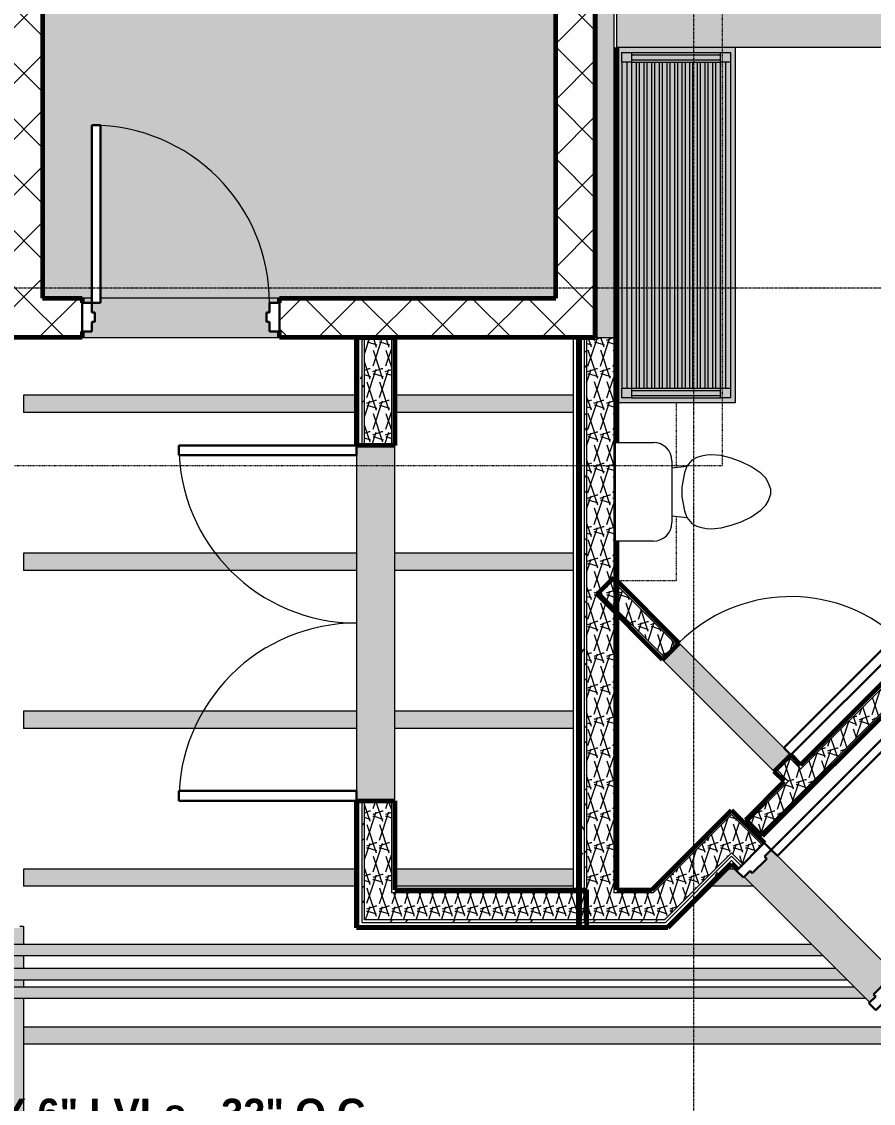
# Model space of a CAD drawing. Header units: inches. Extents: x -4169 to -1846, y 9706 to 12377.
# Drawn here: x -2636.6 to -2464, y 11682.1 to 11901.2 of the extents above; entities that cross this region are included whole.
import ezdxf

# ---------------------------------------------------------------- set-up
doc = ezdxf.new("R2010")
doc.units = ezdxf.units.IN
doc.header["$MEASUREMENT"] = 0
for name, pattern in [('Aligning Line 1_8_', [0.25, 0.125, -0.125]), ('Dash', [0.25, 0.125, -0.125]), ('Grid Line 1_2_', [0.875, 0.5, -0.125, 0.125, -0.125])]:
    doc.linetypes.add(name, pattern=pattern)
for name, color, linetype, lineweight in [('0-1', 7, 'Continuous', 5), ('0-2', 50, 'Continuous', 18), ('A-DOOR', 31, 'Continuous', 18), ('A-DOOR-1', 250, 'Continuous', 9), ('A-DOOR-2', 90, 'Continuous', 30), ('A-DOOR-6', 31, 'Continuous', 30), ('A-DOOR-7', 31, 'Continuous', 9), ('A-DOOR-FRAM', 31, 'Continuous', 30), ('A-DOOR-FRAM-1', 90, 'Continuous', 30), ('A-FLOR-1', 31, 'Continuous', 18), ('A-FLOR-2', 50, 'Continuous', 18), ('A-WALL', 113, 'Continuous', 18), ('A-WALL-1', 8, 'Continuous', 5), ('A-WALL-12', 71, 'Continuous', 5), ('A-WALL-14', 113, 'Continuous', 60), ('A-WALL-4', 10, 'Continuous', 60), ('A-WALL-5', 50, 'Continuous', 18), ('A-WALL-PATT-1', 250, 'Continuous', 9), ('A-WALL-PATT-2', 253, 'Continuous', 9), ('A-WALL-PATT-3', 45, 'Continuous', 9), ('A-WALL-PATT-4', 111, 'Continuous', 9), ('G-ANNO-SYMB-1', 147, 'Aligning Line 1_8_', 9), ('G-ANNO-TEXT', 231, 'Continuous', 9), ('I-WALL', 2, 'Continuous', 18), ('I-WALL-2', 2, 'Continuous', 5), ('I-WALL-3', 2, 'Continuous', 60), ('P-PIPE', 3, 'Continuous', 9), ('P-PIPE-1', 3, 'Continuous', 5), ('P-SANR-FIXT-2', 250, 'Continuous', 9), ('P-SANR-FIXT-3', 55, 'Continuous', 9), ('Q-CASE-1', 9, 'Continuous', 9), ('Q-CASE-3', 250, 'Continuous', 9), ('Q-CASE-HDLN-1', 250, 'Dash', 9), ('S-BEAM', 12, 'Continuous', 9), ('S-GRID-1', 1, 'Grid Line 1_2_', 9)]:
    doc.layers.add(name, color=color, linetype=linetype, lineweight=lineweight)
doc.styles.add('Century Gothic_B', font='GOTHICB.TTF', dxfattribs={"height": 6})
pattern_1 = [(0, (0, 0), (20.48, 5.12), [0.845, -14.515, 0.845, -14.515, -81.92]), (0, (0, 0), (20.48, 5.12), [-30.72, 0.845, -29.875, 0.845, -14.515, -35.84]), (0, (0, 0), (20.48, 5.12), [-76.8, 0.845, -9.395, 0.845, -24.755]), (120, (7.68, 2.56), (-14.67405, 15.1762003), [0.845, -14.515, 0.845, -14.515, -81.92]), (120, (7.68, 2.56), (-14.67405, 15.1762003), [-30.72, 0.845, -29.875, 0.845, -14.515, -35.84]), (120, (7.68, 2.56), (-14.67405, 15.1762003), [-76.8, 0.845, -9.395, 0.845, -24.755]), (240, (10.24, 12.8), (-5.80595, -20.2962003), [0.845, -14.515, 0.845, -14.515, -81.92]), (240, (10.24, 12.8), (-5.80595, -20.2962003), [-30.72, 0.845, -29.875, 0.845, -14.515, -35.84]), (240, (10.24, 12.8), (-5.80595, -20.2962003), [-76.8, 0.845, -9.395, 0.845, -24.755])]
pattern_2 = [(161.57, (0.32, 0.32), (-2.560496185, -0.000537386), [0, -18.214, 2.022, 0]), (18.43, (-0.32, 0.32), (-2.560496185, 0.000537386), [0, -18.214, 2.022, 0]), (108.43, (0.32, 0.32), (1.27922091, -6.400876726), [6.07, -14.166]), (71.57, (-0.32, 0.32), (1.27922091, 6.400876726), [6.07, -14.166])]
pattern_3 = [(45, (0, 0), (-5.656854, 5.656854), []), (135, (0, 0), (-5.656854, -5.656854), [])]
pattern_4 = [(45, (0, 0), (-6.335677, 6.335677), []), (45, (0, 9.6), (-6.335677, 6.335677), [])]

# ---------------------------------------------------------------- blocks, each defined once
blk = doc.blocks.new('Bath Tub - Maestro - 60_x30_-1372872-ENLARGED RCP - 2ND FLOOR PLAN')
at = {"layer": 'P-SANR-FIXT-3'}
blk.add_hatch(color=256, dxfattribs=at).paths.add_polyline_path([(0, -30), (60, -30), (60, 0), (0, 0)], flags=0)
at = {"layer": 'P-SANR-FIXT-2'}
for p, q in [((0, -30), (0, 0)), ((0, 0), (60, 0)), ((60, 0), (60, -30)), ((60, -30), (0, -30))]:
    blk.add_line(p, q, dxfattribs=at)
for start, end in [(0, 180), (180, 0)]:
    blk.add_arc((10.9375, -15), 1.5, start, end, dxfattribs=at)
blk = doc.blocks.new('Toilet-Domestic-3D - Toilet-Domestic-3D-1352612-ENLARGED RCP - 2ND FLOOR PLAN')
at = {"layer": 'P-SANR-FIXT-2'}
for p, q in [((-9.98, 19.48), (9.98, 19.48)), ((-9.98, 11.75), (-9.98, 19.48)), ((9.98, 19.48), (9.98, 11.75)), ((6.25, 8.02), (-6.25, 8.02)), ((-4.86, 8.02), (-5.21, 5)), ((4.86, 8.02), (5.21, 5)), ((-5.21, 5), (-6.4, 4)), ((-3.84, 5.5), (-5.21, 5)), ((-1, 6), (-3.84, 5.5)), ((1, 6), (-1, 6)), ((3.84, 5.5), (1, 6)), ((5.21, 5), (3.84, 5.5)), ((6.4, 4), (5.21, 5)), ((-6.97, 3), (-7.24, 2)), ((-6.4, 4), (-6.97, 3)), ((6.97, 3), (6.4, 4)), ((7.24, 2), (6.97, 3)), ((-7.41, 1), (-7.5, 0)), ((-7.5, 0), (-7.33, -1.99)), ((-7.24, 2), (-7.41, 1)), ((7.41, 1), (7.24, 2)), ((7.33, -1.99), (7.5, 0)), ((7.5, 0), (7.41, 1)), ((-7.33, -1.99), (-6.79, -4)), ((6.79, -4), (7.33, -1.99)), ((-6.79, -4), (-6.06, -6)), ((6.06, -6), (6.79, -4)), ((-6.06, -6), (-5.13, -8)), ((5.13, -8), (6.06, -6)), ((-5.13, -8), (-3.74, -10)), ((3.74, -10), (5.13, -8)), ((-3.74, -10), (-2.74, -11)), ((2.74, -11), (3.74, -10)), ((-2.74, -11), (-1.87, -11.5)), ((-1.87, -11.5), (-0.5, -12)), ((-0.5, -12), (0.5, -12)), ((0.5, -12), (1.87, -11.5)), ((1.87, -11.5), (2.74, -11))]:
    blk.add_line(p, q, dxfattribs=at)
for centre, start, end in [((-6.25, 11.75), 180, 270), ((6.25, 11.75), 270, 360)]:
    blk.add_arc(centre, 3.73, start, end, dxfattribs=at)
blk = doc.blocks.new('OD_CW_Upper Cabinet - OD_CW_Upper Cabinet-V8-ENLARGED RCP - 2ND FLOOR PLAN')
at = {"layer": 'Q-CASE-HDLN-1'}
for p, q in [((0.74, -12), (13.78, -12)), ((23.7, -12), (36.74, -12)), ((36.74, -12), (36.74, -24))]:
    blk.add_line(p, q, dxfattribs=at)
blk = doc.blocks.new('Bath Vanity - Bath Vanity 72_-V9-ENLARGED RCP - 2ND FLOOR PLAN')
at = {"layer": 'Q-CASE-1'}
h = blk.add_hatch(color=256, dxfattribs=at)
h.paths.add_polyline_path([(-35.26, 0), (-35.26, -24), (36.74, -24), (36.74, 0), (-34.26, 0)], flags=0)
h.paths.add_polyline_path([(-34.26, -3), (-34.26, -1), (35.74, -1), (35.74, -23), (-34.26, -23), (-34.26, -4)], flags=0)
h.paths.add_polyline_path([(-32.26, -22), (33.74, -22), (33.74, -21), (-32.26, -21)], flags=0)
h.paths.add_polyline_path([(-32.26, -20), (33.74, -20), (33.74, -19.45), (-32.26, -19.45)], flags=0)
h.paths.add_polyline_path([(-32.26, -13.27), (-32.26, -13.82), (33.74, -13.82), (33.74, -13.27), (-22.03, -13.27)], flags=0)
h.paths.add_polyline_path([(-32.26, -15.36), (33.74, -15.36), (33.74, -14.82), (-32.26, -14.82)], flags=0)
h.paths.add_polyline_path([(-32.26, -11.73), (-32.26, -12.27), (33.74, -12.27), (33.74, -11.73), (-22.03, -11.73)], flags=0)
h.paths.add_polyline_path([(-32.26, -16.36), (-32.26, -16.91), (33.74, -16.91), (33.74, -16.36), (-22.03, -16.36)], flags=0)
h.paths.add_polyline_path([(-32.26, -18.45), (33.74, -18.45), (33.74, -17.91), (-32.26, -17.91)], flags=0)
h.paths.add_polyline_path([(-32.26, -10.18), (-32.26, -10.73), (33.74, -10.73), (33.74, -10.18), (-22.03, -10.18)], flags=0)
h.paths.add_polyline_path([(-32.26, -8.64), (-32.26, -9.18), (33.74, -9.18), (33.74, -8.64), (-22.03, -8.64)], flags=0)
h.paths.add_polyline_path([(-32.26, -7.09), (-32.26, -7.64), (33.74, -7.64), (33.74, -7.09), (-22.03, -7.09)], flags=0)
h.paths.add_polyline_path([(-32.26, -5.55), (-32.26, -6.09), (33.74, -6.09), (33.74, -5.55), (-22.03, -5.55)], flags=0)
h.paths.add_polyline_path([(-32.26, -4), (-32.26, -4.55), (33.74, -4.55), (33.74, -4), (-22.03, -4)], flags=0)
h.paths.add_polyline_path([(-32.26, -2), (-32.26, -3), (33.74, -3), (33.74, -2), (-22.03, -2)], flags=0)
h = blk.add_hatch(color=256, dxfattribs=at)
h.paths.add_polyline_path([(-34.26, -2), (-34.26, -3), (-32.26, -3), (-32.26, -1), (-34.26, -1), (-34.26, -1.77)], flags=0)
h.paths.add_polyline_path([(-34.26, -21), (-34.26, -23), (-32.26, -23), (-32.26, -21), (-33.76, -21)], flags=0)
h.paths.add_polyline_path([(33.74, -3), (35.74, -3), (35.74, -1), (33.74, -1), (33.74, -2)], flags=0)
h.paths.add_polyline_path([(33.74, -22), (33.74, -23), (35.74, -23), (35.74, -21), (33.74, -21)], flags=0)
for points in [[(-32.26, -1), (-32.26, -2), (33.74, -2), (33.74, -1), (-22.03, -1)], [(-34.26, -3), (-34.26, -21), (-33.76, -21), (-33.76, -3)], [(-33.76, -4), (-33.76, -21), (-32.76, -21), (-32.76, -3), (-33.76, -3)], [(-32.76, -3), (-32.76, -21), (-32.26, -21), (-32.26, -3)], [(-32.26, -3), (-32.26, -4), (33.74, -4), (33.74, -3), (-22.03, -3)], [(33.74, -14.82), (33.74, -21), (34.24, -21), (34.24, -3), (33.74, -3), (33.74, -13.82)], [(34.24, -13.82), (34.24, -21), (35.24, -21), (35.24, -3), (34.24, -3), (34.24, -13.27)], [(35.24, -13.82), (35.24, -21), (35.74, -21), (35.74, -3), (35.24, -3), (35.24, -13.27)], [(-32.26, -4.55), (-32.26, -5.55), (33.74, -5.55), (33.74, -4.55), (-22.03, -4.55)], [(-32.26, -6.09), (-32.26, -7.09), (33.74, -7.09), (33.74, -6.09), (-22.03, -6.09)], [(-32.26, -7.64), (-32.26, -8.64), (33.74, -8.64), (33.74, -7.64), (-22.03, -7.64)], [(-32.26, -9.18), (-32.26, -10.18), (33.74, -10.18), (33.74, -9.18), (-22.03, -9.18)], [(-32.26, -10.73), (-32.26, -11.73), (33.74, -11.73), (33.74, -10.73), (-22.03, -10.73)], [(-32.26, -12.27), (-32.26, -13.27), (33.74, -13.27), (33.74, -12.27), (-22.03, -12.27)], [(-32.26, -13.82), (-32.26, -14.82), (33.74, -14.82), (33.74, -13.82), (-22.03, -13.82)], [(-32.26, -15.36), (-32.26, -16.36), (33.74, -16.36), (33.74, -15.36), (-22.03, -15.36)], [(-32.26, -16.91), (-32.26, -17.91), (33.74, -17.91), (33.74, -16.91), (-22.03, -16.91)], [(-32.26, -18.45), (-32.26, -19.45), (33.74, -19.45), (33.74, -18.45), (-22.03, -18.45)], [(-32.26, -20), (-32.26, -21), (33.74, -21), (33.74, -20), (-22.03, -20)], [(-32.26, -23), (33.74, -23), (33.74, -22), (-32.26, -22)]]:
    blk.add_hatch(color=256, dxfattribs=at).paths.add_polyline_path(points, flags=0)
at = {"layer": 'Q-CASE-3'}
for p, q in [((-35.26, -24), (-35.26, 0)), ((-34.26, -3), (-34.26, -1)), ((-34.26, -1), (-32.26, -1)), ((33.74, -1), (-32.26, -1)), ((-32.26, -1), (-32.26, -3)), ((33.74, -2), (-32.26, -2)), ((33.74, -3), (33.74, -1)), ((33.74, -1), (35.74, -1)), ((35.74, -1), (35.74, -3)), ((-34.26, -3), (-34.26, -21)), ((-32.26, -3), (-34.26, -3)), ((-33.76, -3), (-33.76, -21)), ((-32.76, -3), (-32.76, -21)), ((33.74, -3), (-32.26, -3)), ((-32.26, -3), (-32.26, -21)), ((-32.26, -4), (33.74, -4)), ((33.74, -3), (33.74, -21)), ((35.74, -3), (33.74, -3)), ((34.24, -3), (34.24, -21)), ((35.24, -3), (35.24, -21)), ((35.74, -3), (35.74, -21)), ((33.74, -4.55), (-32.26, -4.55)), ((-32.26, -5.55), (33.74, -5.55)), ((33.74, -6.09), (-32.26, -6.09)), ((-32.26, -7.09), (33.74, -7.09)), ((33.74, -7.64), (-32.26, -7.64)), ((-32.26, -8.64), (33.74, -8.64)), ((33.74, -9.18), (-32.26, -9.18)), ((-32.26, -10.18), (33.74, -10.18)), ((33.74, -10.73), (-32.26, -10.73)), ((-32.26, -11.73), (33.74, -11.73)), ((33.74, -12.27), (-32.26, -12.27)), ((-32.26, -13.27), (33.74, -13.27)), ((33.74, -13.82), (-32.26, -13.82)), ((-32.26, -14.82), (33.74, -14.82)), ((33.74, -15.36), (-32.26, -15.36)), ((-32.26, -16.36), (33.74, -16.36)), ((33.74, -16.91), (-32.26, -16.91)), ((-32.26, -17.91), (33.74, -17.91)), ((33.74, -18.45), (-32.26, -18.45)), ((-32.26, -19.45), (33.74, -19.45)), ((-34.26, -23), (-34.26, -21)), ((-34.26, -21), (-32.26, -21)), ((33.74, -20), (-32.26, -20)), ((-32.26, -21), (33.74, -21)), ((-32.26, -21), (-32.26, -23)), ((33.74, -23), (33.74, -21)), ((33.74, -21), (35.74, -21)), ((35.74, -21), (35.74, -23)), ((36.74, -24), (-35.26, -24)), ((-32.26, -23), (-34.26, -23)), ((33.74, -22), (-32.26, -22)), ((33.74, -23), (-32.26, -23)), ((35.74, -23), (33.74, -23))]:
    blk.add_line(p, q, dxfattribs=at)
blk = doc.blocks.new('SWING - SINGLE - FLUSH - 2-10 x 6-8 - PRIVACY-2632541-ENLARGED RCP - 2ND FLOOR PLAN')
at = {"layer": 'A-DOOR-1'}
blk.add_arc((17, 2.37), 34.07, 93.3657, 180, dxfattribs=at)
at = {"layer": 'A-DOOR-2'}
for p, q in [((15, 2.37), (15, 36.38)), ((17, 36.38), (15, 36.38)), ((17, 2.37), (17, 36.38)), ((17, 2.37), (15, 2.37))]:
    blk.add_line(p, q, dxfattribs=at)
blk = doc.blocks.new('SWING - SINGLE - FLUSH - 2-8 x 6-8 - PASSAGE-2632542-ENLARGED RCP - 2ND FLOOR PLAN')
at = {"layer": 'A-DOOR-1'}
blk.add_arc((16, 2.37), 32.07, 93.5759, 180, dxfattribs=at)
at = {"layer": 'A-DOOR-2'}
for p, q in [((14, 2.37), (14, 34.38)), ((16, 34.38), (14, 34.38)), ((16, 2.37), (16, 34.38)), ((16, 2.37), (14, 2.37))]:
    blk.add_line(p, q, dxfattribs=at)
blk = doc.blocks.new('CTR - 1st Phase - Unit Layouts_rvt-1-ENLARGED RCP - 2ND FLOOR PLAN')
at = {"layer": 'A-WALL-1'}
blk.add_hatch(color=256, dxfattribs=at).paths.add_polyline_path([(-2484.04, 11749.3), (-2480.68, 11752.66), (-2503.31, 11775.28), (-2506.67, 11771.92), (-2484.48, 11749.74)], flags=0)
at = {"layer": 'A-WALL-PATT-1'}
h = blk.add_hatch(dxfattribs=at)
h.set_pattern_fill('FP_1', color=256, style=0, pattern_type=2)
h.set_pattern_definition(pattern_1)
h.paths.add_polyline_path([(-2489.4, 11739.09), (-2481.18, 11747.32), (-2481.62, 11747.76), (-2489.84, 11739.54)], flags=0)
h.paths.add_polyline_path([(-2478.7, 11749.79), (-2446.81, 11781.68), (-2447.26, 11782.12), (-2479.14, 11750.23)], flags=0)
h.paths.add_polyline_path([(-2422.77, 11805.72), (-2421.62, 11806.87), (-2422.07, 11807.31), (-2423.21, 11806.16)], flags=0)
h = blk.add_hatch(dxfattribs=at)
h.set_pattern_fill('FP_1', color=256, style=0, pattern_type=2)
h.set_pattern_definition(pattern_1)
h.paths.add_polyline_path([(-2486.48, 11736.18), (-2443.9, 11778.76), (-2444.34, 11779.2), (-2486.92, 11736.62)], flags=0)
h.paths.add_polyline_path([(-2419.86, 11802.8), (-2418.71, 11803.95), (-2419.15, 11804.39), (-2420.3, 11803.25)], flags=0)
h = blk.add_hatch(dxfattribs=at)
h.set_pattern_fill('FP_1', color=256, style=0, pattern_type=2)
h.set_pattern_definition(pattern_1)
h.paths.add_polyline_path([(-2482.06, 11747.32), (-2481.62, 11747.76), (-2483.6, 11749.74), (-2484.04, 11749.3), (-2482.5, 11747.76)], flags=0)
h.paths.add_polyline_path([(-2506.67, 11771.92), (-2506.23, 11772.37), (-2516.57, 11782.71), (-2516.57, 11781.83), (-2507.11, 11772.37)], flags=0)
at = {"layer": 'A-WALL-PATT-2'}
h = blk.add_hatch(dxfattribs=at)
h.set_pattern_fill('FP_2', color=256, style=0, pattern_type=2)
h.set_pattern_definition(pattern_2)
h.paths.add_polyline_path([(-2486.92, 11736.62), (-2444.34, 11779.2), (-2446.81, 11781.68), (-2489.4, 11739.09), (-2487.46, 11737.15)], flags=0)
h.paths.add_polyline_path([(-2420.3, 11803.25), (-2418.71, 11804.84), (-2421.18, 11807.31), (-2422.77, 11805.72), (-2421.18, 11804.13)], flags=0)
h = blk.add_hatch(dxfattribs=at)
h.set_pattern_fill('FP_2', color=256, style=0, pattern_type=2)
h.set_pattern_definition(pattern_2)
h.paths.add_polyline_path([(-2481.18, 11747.32), (-2478.7, 11749.79), (-2481.12, 11752.21), (-2483.6, 11749.74), (-2481.37, 11747.51)], flags=0)
h.paths.add_polyline_path([(-2506.23, 11772.37), (-2503.75, 11774.84), (-2516.57, 11787.66), (-2516.57, 11782.71), (-2506.67, 11772.81)], flags=0)
at = {"layer": 'A-WALL-4'}
for p, q in [((-2519.95, 11785.2), (-2516.59, 11788.56)), ((-2516.59, 11788.56), (-2503.31, 11775.28)), ((-2506.67, 11771.92), (-2519.95, 11785.2)), ((-2478.7, 11750.68), (-2447.26, 11782.12)), ((-2443.9, 11778.76), (-2486.48, 11736.18)), ((-2503.31, 11775.28), (-2506.67, 11771.92)), ((-2484.04, 11749.3), (-2480.68, 11752.66)), ((-2480.68, 11752.66), (-2478.7, 11750.68)), ((-2482.06, 11747.32), (-2484.04, 11749.3)), ((-2489.84, 11739.54), (-2482.06, 11747.32)), ((-2486.48, 11736.18), (-2489.84, 11739.54))]:
    blk.add_line(p, q, dxfattribs=at)
at = {"layer": 'A-WALL-5'}
for p, q in [((-2517.03, 11788.12), (-2503.75, 11774.84)), ((-2519.51, 11785.65), (-2506.23, 11772.37)), ((-2446.81, 11781.68), (-2478.7, 11749.79)), ((-2444.34, 11779.2), (-2486.92, 11736.62)), ((-2480.68, 11752.66), (-2503.31, 11775.28)), ((-2506.67, 11771.92), (-2484.04, 11749.3)), ((-2481.12, 11752.21), (-2479.14, 11750.23)), ((-2483.6, 11749.74), (-2481.62, 11747.76)), ((-2479.14, 11750.23), (-2478.7, 11749.79)), ((-2481.18, 11747.32), (-2489.4, 11739.09)), ((-2481.62, 11747.76), (-2481.18, 11747.32))]:
    blk.add_line(p, q, dxfattribs=at)
at = {"layer": '0-2'}
blk.add_blockref('Bath Tub - Maestro - 60_x30_-1372872-ENLARGED RCP - 2ND FLOOR PLAN', (-2515.95, 11925.95), dxfattribs=at)
for name, p, rotation in [('Bath Vanity - Bath Vanity 72_-V9-ENLARGED RCP - 2ND FLOOR PLAN', (-2515.95, 11859.22), 90.00000000000193), ('SWING - SINGLE - FLUSH - 2-10 x 6-8 - PRIVACY-2632541-ENLARGED RCP - 2ND FLOOR PLAN', (-2433.56, 11792.46), 44.99999999999945), ('OD_CW_Upper Cabinet - OD_CW_Upper Cabinet-V8-ENLARGED RCP - 2ND FLOOR PLAN', (-2491.95, 11824.69), 269.9999999999991), ('Toilet-Domestic-3D - Toilet-Domestic-3D-1352612-ENLARGED RCP - 2ND FLOOR PLAN', (-2496.77, 11805.95), 90.00000000000792), ('SWING - SINGLE - FLUSH - 2-8 x 6-8 - PASSAGE-2632542-ENLARGED RCP - 2ND FLOOR PLAN', (-2493.68, 11762.29), 314.9999999999677)]:
    blk.add_blockref(name, p, dxfattribs=dict(at, rotation=rotation))
blk = doc.blocks.new('CTR - 1st Phase - Shell_rvt-1-ENLARGED RCP - 2ND FLOOR PLAN')
at = {"layer": 'A-FLOR-2'}
blk.add_line((-2524.7, 11725.36), (-2524.7, 11837.19), dxfattribs=at)
at = {"layer": 'S-GRID-1'}
for p, q in [((-2500.32, 9836.18), (-2500.32, 12344.54)), ((-1846.46, 11847.19), (-4136.46, 11847.19))]:
    blk.add_line(p, q, dxfattribs=at)
blk = doc.blocks.new('HOLLOW METAL - STAIR DOOR 3-0 x 7-0-2009181-ENLARGED RCP - 2ND FLOOR PLAN')
at = {"layer": 'A-DOOR-1'}
blk.add_arc((18, -3.25), 36, 180, 270, dxfattribs=at)
at = {"layer": 'A-DOOR-2'}
for p, q in [((16.25, -3.25), (18, -3.25)), ((16.25, -39.25), (16.25, -3.25)), ((18, -3.25), (18, -39.25)), ((18, -39.25), (16.25, -39.25))]:
    blk.add_line(p, q, dxfattribs=at)
at = {"layer": 'A-DOOR-FRAM-1'}
for p, q in [((-20, 2.5), (-18, 2.5)), ((-20, -3.25), (-20, 2.5)), ((-18, 2.5), (-18, 0.5625)), ((18, 2.5), (20, 2.5)), ((18, 0.5625), (18, 2.5)), ((20, 2.5), (20, -3.25)), ((-18, 0.5625), (-17.375, 0.5625)), ((-17.375, 0.5625), (-17.375, -1.3125)), ((17.375, 0.5625), (18, 0.5625)), ((17.375, -1.3125), (17.375, 0.5625)), ((-18, -1.3125), (-18, -3.25)), ((-17.375, -1.3125), (-18, -1.3125)), ((18, -1.3125), (17.375, -1.3125)), ((18, -3.25), (18, -1.3125)), ((-18, -3.25), (-20, -3.25)), ((20, -3.25), (18, -3.25))]:
    blk.add_line(p, q, dxfattribs=at)
blk = doc.blocks.new('CTR - 1st Phase -Stairs _ Elevators_rvt-1-ENLARGED RCP - 2ND FLOOR PLAN')
at = {"layer": 'A-FLOR-1'}
blk.add_hatch(color=256, dxfattribs=at).paths.add_polyline_path([(-2528.32, 11845.19), (-2528.32, 11930.19), (-2576.95, 11930.19), (-2576.95, 11907.56), (-2583.7, 11907.56), (-2583.7, 11930.19), (-2632.32, 11930.19), (-2632.32, 11845.19), (-2622.32, 11845.19), (-2622.32, 11880.19), (-2620.57, 11880.19), (-2620.57, 11845.19), (-2584.32, 11845.19)], flags=0)
at = {"layer": 'A-WALL-12'}
h = blk.add_hatch(color=256, dxfattribs=at)
h.paths.add_polyline_path([(-2624.32, 11837.19), (-2584.32, 11837.19), (-2584.32, 11838.44), (-2586.32, 11838.44), (-2586.32, 11840.38), (-2586.95, 11840.38), (-2586.95, 11842.25), (-2586.32, 11842.25), (-2586.32, 11844.19), (-2584.32, 11844.19), (-2584.32, 11845.19), (-2620.57, 11845.19), (-2620.57, 11844.19), (-2622.32, 11844.19), (-2622.32, 11842.25), (-2621.7, 11842.25), (-2621.7, 11840.38), (-2622.32, 11840.38), (-2622.32, 11838.44), (-2624.32, 11838.44)], flags=0)
h.paths.add_polyline_path([(-2624.32, 11844.19), (-2622.32, 11844.19), (-2622.32, 11845.19), (-2624.32, 11845.19)], flags=0)
at = {"layer": 'A-WALL-PATT-3'}
h = blk.add_hatch(dxfattribs=at)
h.set_pattern_fill('FP_54', color=256, style=0, pattern_type=2)
h.set_pattern_definition(pattern_3)
h.paths.add_polyline_path([(-2640.32, 11845.19), (-2632.32, 11845.19), (-2632.32, 12085.19), (-2640.32, 12085.19), (-2640.32, 11877.91)], flags=0)
h = blk.add_hatch(dxfattribs=at)
h.set_pattern_fill('FP_54', color=256, style=0, pattern_type=2)
h.set_pattern_definition(pattern_3)
h.paths.add_polyline_path([(-2524.34, 11845.19), (-2520.32, 11845.19), (-2520.32, 12077.19), (-2528.32, 12077.19), (-2528.32, 11845.19), (-2524.7, 11845.19)], flags=0)
h = blk.add_hatch(dxfattribs=at)
h.set_pattern_fill('FP_54', color=256, style=0, pattern_type=2)
h.set_pattern_definition(pattern_3)
h.paths.add_polyline_path([(-2632.32, 11837.19), (-2624.32, 11837.19), (-2624.32, 11845.19), (-2640.32, 11845.19), (-2640.32, 11837.19), (-2638.57, 11837.19)], flags=0)
h.paths.add_polyline_path([(-2522.07, 11837.19), (-2520.32, 11837.19), (-2520.32, 11845.19), (-2584.32, 11845.19), (-2584.32, 11837.19), (-2523.95, 11837.19)], flags=0)
at = {"layer": 'A-WALL-4'}
for p, q in [((-2632.32, 12077.19), (-2632.32, 11845.19)), ((-2528.32, 11845.19), (-2528.32, 12077.19)), ((-2520.32, 12077.19), (-2520.32, 11845.19)), ((-2632.32, 11845.19), (-2624.32, 11845.19)), ((-2624.32, 11845.19), (-2624.32, 11844.19)), ((-2584.32, 11845.19), (-2528.32, 11845.19)), ((-2584.32, 11844.19), (-2584.32, 11845.19)), ((-2520.32, 11845.19), (-2520.32, 11837.19)), ((-2624.32, 11838.44), (-2624.32, 11837.19)), ((-2584.32, 11837.19), (-2584.32, 11838.44)), ((-2624.32, 11837.19), (-2640.32, 11837.19)), ((-2520.32, 11837.19), (-2584.32, 11837.19))]:
    blk.add_line(p, q, dxfattribs=at)
at = {"layer": 'A-WALL-5'}
for p, q in [((-2622.32, 11845.19), (-2624.32, 11845.19)), ((-2584.32, 11845.19), (-2620.57, 11845.19)), ((-2624.32, 11837.19), (-2584.32, 11837.19))]:
    blk.add_line(p, q, dxfattribs=at)
at = {"layer": 'G-ANNO-SYMB-1'}
for p, q in [((-2494.61, 12126.9), (-2494.61, 11811.24)), ((-2494.61, 11811.24), (-2732.74, 11811.24))]:
    blk.add_line(p, q, dxfattribs=at)
at = {"layer": '0-2', "rotation": 180}
blk.add_blockref('HOLLOW METAL - STAIR DOOR 3-0 x 7-0-2009181-ENLARGED RCP - 2ND FLOOR PLAN', (-2604.32, 11840.94), dxfattribs=at)
blk = doc.blocks.new('Dimension Lumber - LVL - 3_5X5_5-V190-ENLARGED RCP - 2ND FLOOR PLAN')
at = {"layer": 'S-BEAM'}
h = blk.add_hatch(color=256, dxfattribs=at)
h.paths.add_polyline_path([(43.68, 1.75), (-11.74, 1.75), (-11.74, -1.75), (55.74, -1.75), (55.74, 1.75)], flags=0)
h.paths.add_polyline_path([(-41.45, 1.75), (-55.74, 1.75), (-55.74, -1.75), (-19.49, -1.75), (-19.49, 1.75)], flags=0)
for p, q in [((-55.74, 1.75), (-19.49, 1.75)), ((-11.74, 1.75), (55.74, 1.75)), ((55.74, -1.75), (55.74, 1.75)), ((-55.74, -1.75), (-19.49, -1.75)), ((-11.74, -1.75), (55.74, -1.75))]:
    blk.add_line(p, q, dxfattribs=at)
blk = doc.blocks.new('Dimension Lumber - LVL - 3_5X5_5-V191-ENLARGED RCP - 2ND FLOOR PLAN')
at = {"layer": 'S-BEAM'}
blk.add_hatch(color=256, dxfattribs=at).paths.add_polyline_path([(4.17, 1.75), (-4.83, 1.75), (-2.89, -0.19), (-2.72, -0.01), (-1.3, -1.43), (-1.48, -1.6), (-1.3, -1.75), (0.67, -1.75), (3.12, 0.69)], flags=0)
for p, q in [((-4.83, 1.75), (4.17, 1.75)), ((-1.33, -1.75), (0.67, -1.75))]:
    blk.add_line(p, q, dxfattribs=at)
blk = doc.blocks.new('Dimension Lumber - LVL - 3_5X5_5-V192-ENLARGED RCP - 2ND FLOOR PLAN')
at = {"layer": 'S-BEAM'}
blk.add_hatch(color=256, dxfattribs=at).paths.add_polyline_path([(90.71, 1.75), (-89.28, 1.75), (-85.78, -1.75), (90.71, -1.75), (90.71, -1.15)], flags=0)
for p, q in [((-89.28, 1.75), (90.71, 1.75)), ((90.71, -1.75), (90.71, 1.75)), ((-85.78, -1.75), (90.71, -1.75))]:
    blk.add_line(p, q, dxfattribs=at)
blk = doc.blocks.new('HOLLOW METAL - UNIT DOOR-2154429-ENLARGED RCP - 2ND FLOOR PLAN')
at = {"layer": 'A-DOOR-6'}
for p, q in [((16.25, -4.125), (18, -4.125)), ((16.25, -40.125), (16.25, -4.125)), ((18, -4.125), (18, -40.125)), ((18, -40.125), (16.25, -40.125))]:
    blk.add_line(p, q, dxfattribs=at)
at = {"layer": 'A-DOOR-7'}
blk.add_arc((18, -4.125), 36, 180, 270, dxfattribs=at)
at = {"layer": 'A-DOOR-FRAM'}
for p, q in [((-20, 3.875), (-18, 3.875)), ((-20, -4.125), (-20, 3.875)), ((-18, 3.875), (-18, 1.9375)), ((18, 3.875), (20, 3.875)), ((18, 1.9375), (18, 3.875)), ((20, 3.875), (20, -4.125)), ((-18, 1.9375), (-17.375, 1.9375)), ((-17.375, 1.9375), (-17.375, -2.1875)), ((17.375, 1.9375), (18, 1.9375)), ((17.375, -2.1875), (17.375, 1.9375)), ((-18, -2.1875), (-18, -4.125)), ((-17.375, -2.1875), (-18, -2.1875)), ((18, -2.1875), (17.375, -2.1875)), ((18, -4.125), (18, -2.1875)), ((-18, -4.125), (-20, -4.125)), ((20, -4.125), (18, -4.125))]:
    blk.add_line(p, q, dxfattribs=at)
blk = doc.blocks.new('Dimension Lumber - LVL - 3_5X5_5-V195-ENLARGED RCP - 2ND FLOOR PLAN')
at = {"layer": 'S-BEAM'}
h = blk.add_hatch(color=256, dxfattribs=at)
h.paths.add_polyline_path([(34.76, -1.75), (34.76, 1.75), (-20.18, 1.75), (-20.18, -1.75), (29.04, -1.75)], flags=0)
h.paths.add_polyline_path([(-22.55, -1.75), (-22.55, 1.75), (-23.93, 1.75), (-23.93, -1.75), (-23.86, -1.75)], flags=0)
h.paths.add_polyline_path([(-26.31, -1.75), (-26.31, 1.75), (-28.81, 1.75), (-28.81, -1.75)], flags=0)
h.paths.add_polyline_path([(-31.18, -1.41), (-31.18, 1.75), (-34.76, 1.75), (-34.76, 0.97), (-34.49, 0.97), (-34.49, -1.75), (-31.18, -1.75)], flags=0)
for p, q in [((-34.76, 1.75), (-34.76, 0.97)), ((-34.76, 1.75), (-31.18, 1.75)), ((-28.81, 1.75), (-26.31, 1.75)), ((-23.93, 1.75), (-22.55, 1.75)), ((-20.18, 1.75), (34.76, 1.75)), ((-34.49, -1.75), (-31.18, -1.75)), ((-28.81, -1.75), (-26.31, -1.75)), ((-23.93, -1.75), (-22.55, -1.75)), ((-20.18, -1.75), (34.76, -1.75))]:
    blk.add_line(p, q, dxfattribs=at)
blk = doc.blocks.new('HOLLOW METAL - DOUBLE - 6-0 x 6-8 - 20MIN_-2164684-ENLARGED RCP - 2ND FLOOR PLAN')
at = {"layer": 'A-DOOR-6'}
for p, q in [((-36, 3.875), (-36, 39.875)), ((-36, 39.875), (-34, 39.875)), ((-34, 39.875), (-34, 3.875)), ((36, 39.875), (34, 39.875)), ((34, 39.875), (34, 3.875)), ((36, 3.875), (36, 39.875)), ((-34, 3.875), (-36, 3.875)), ((34, 3.875), (36, 3.875))]:
    blk.add_line(p, q, dxfattribs=at)
at = {"layer": 'A-DOOR-7'}
for centre, start, end in [((-36, 3.875), 360, 90), ((36, 3.875), 90, 180)]:
    blk.add_arc(centre, 36, start, end, dxfattribs=at)

msp = doc.modelspace()

# ---------------------------------------------------------------- hatches: boundary and pattern name
at = {"layer": 'A-WALL'}
msp.add_hatch(color=256, dxfattribs=at).paths.add_polyline_path([(-2520.32, 11837.19), (-2520.07, 11837.19), (-2520.07, 12085.15), (-2520.32, 12085.15), (-2520.32, 11845.19)], flags=0)
at = {"layer": 'A-WALL-PATT-4'}
h = msp.add_hatch(dxfattribs=at)
h.set_pattern_fill('FP_2', color=256, style=0, pattern_type=2)
h.set_pattern_definition(pattern_2)
h.paths.add_polyline_path([(-2516.57, 11837.19), (-2516.57, 12085.15), (-2520.07, 12085.15), (-2520.07, 11837.19), (-2518.74, 11837.19)], flags=0)
h = msp.add_hatch(dxfattribs=at)
h.set_pattern_fill('FP_1', color=256, style=0, pattern_type=2)
h.set_pattern_definition(pattern_1)
h.paths.add_polyline_path([(-2515.95, 11837.19), (-2515.95, 12085.15), (-2516.57, 12085.15), (-2516.57, 11837.19)], flags=0)
h = msp.add_hatch(dxfattribs=at)
h.set_pattern_fill('FP_1', color=256, style=0, pattern_type=2)
h.set_pattern_definition(pattern_1)
h.paths.add_polyline_path([(-2568.2, 11718.11), (-2568.2, 11743.36), (-2568.7, 11743.36), (-2568.7, 11718.11)], flags=0)
h.paths.add_polyline_path([(-2568.2, 11815.36), (-2568.2, 11837.19), (-2568.7, 11837.19), (-2568.7, 11815.36)], flags=0)
h = msp.add_hatch(dxfattribs=at)
h.set_pattern_fill('FP_1', color=256, style=0, pattern_type=2)
h.set_pattern_definition(pattern_1)
h.paths.add_polyline_path([(-2567.57, 11718.74), (-2567.57, 11743.36), (-2568.2, 11743.36), (-2568.2, 11718.74), (-2567.62, 11718.74)], flags=0)
h.paths.add_polyline_path([(-2567.57, 11815.36), (-2567.57, 11837.19), (-2568.2, 11837.19), (-2568.2, 11815.36)], flags=0)
h = msp.add_hatch(dxfattribs=at)
h.set_pattern_fill('FP_38', color=256, style=0, pattern_type=2)
h.set_pattern_definition(pattern_4)
h.paths.add_polyline_path([(-2567.07, 11719.24), (-2567.07, 11743.36), (-2567.57, 11743.36), (-2567.57, 11719.24)], flags=0)
h.paths.add_polyline_path([(-2567.07, 11815.36), (-2567.07, 11837.19), (-2567.57, 11837.19), (-2567.57, 11815.36)], flags=0)
h = msp.add_hatch(dxfattribs=at)
h.set_pattern_fill('FP_2', color=256, style=0, pattern_type=2)
h.set_pattern_definition(pattern_2)
h.paths.add_polyline_path([(-2567.07, 11724.74), (-2561.57, 11724.74), (-2561.57, 11743.36), (-2567.07, 11743.36), (-2567.07, 11725.36)], flags=0)
h.paths.add_polyline_path([(-2561.57, 11815.36), (-2561.57, 11837.19), (-2567.07, 11837.19), (-2567.07, 11815.36)], flags=0)
h = msp.add_hatch(dxfattribs=at)
h.set_pattern_fill('FP_1', color=256, style=0, pattern_type=2)
h.set_pattern_definition(pattern_1)
h.paths.add_polyline_path([(-2523.2, 11725.36), (-2523.2, 11837.19), (-2523.7, 11837.19), (-2523.7, 11725.36)], flags=0)
h = msp.add_hatch(dxfattribs=at)
h.set_pattern_fill('FP_1', color=256, style=0, pattern_type=2)
h.set_pattern_definition(pattern_1)
h.paths.add_polyline_path([(-2522.57, 11725.36), (-2522.57, 11837.19), (-2523.2, 11837.19), (-2523.2, 11725.36)], flags=0)
h = msp.add_hatch(dxfattribs=at)
h.set_pattern_fill('FP_38', color=256, style=0, pattern_type=2)
h.set_pattern_definition(pattern_4)
h.paths.add_polyline_path([(-2522.07, 11725.36), (-2522.07, 11837.19), (-2522.57, 11837.19), (-2522.57, 11725.36)], flags=0)
h = msp.add_hatch(dxfattribs=at)
h.set_pattern_fill('FP_2', color=256, style=0, pattern_type=2)
h.set_pattern_definition(pattern_2)
h.paths.add_polyline_path([(-2520.32, 11724.74), (-2516.57, 11724.74), (-2516.57, 11837.19), (-2522.07, 11837.19), (-2522.07, 11724.74)], flags=0)
h = msp.add_hatch(dxfattribs=at)
h.set_pattern_fill('FP_1', color=256, style=0, pattern_type=2)
h.set_pattern_definition(pattern_1)
h.paths.add_polyline_path([(-2515.95, 11725.36), (-2515.95, 11781.2), (-2516.57, 11781.83), (-2516.57, 11725.36)], flags=0)
h.paths.add_polyline_path([(-2515.95, 11787.92), (-2515.95, 11795.98), (-2516.25, 11795.98), (-2516.25, 11815.93), (-2515.95, 11815.93), (-2515.95, 11837.19), (-2516.57, 11837.19), (-2516.57, 11788.55), (-2516.15, 11788.12)], flags=0)
h = msp.add_hatch(dxfattribs=at)
h.set_pattern_fill('FP_1', color=256, style=0, pattern_type=2)
h.set_pattern_definition(pattern_1)
h.paths.add_polyline_path([(-2508.83, 11724.74), (-2508.57, 11724.74), (-2492.25, 11741.06), (-2492.69, 11741.5), (-2509.45, 11724.74)], flags=0)
h = msp.add_hatch(dxfattribs=at)
h.set_pattern_fill('FP_2', color=256, style=0, pattern_type=2)
h.set_pattern_definition(pattern_2)
h.paths.add_polyline_path([(-2514.07, 11719.24), (-2506.29, 11719.24), (-2488.8, 11736.73), (-2492.69, 11740.62), (-2508.83, 11724.48)], flags=0)
h = msp.add_hatch(dxfattribs=at)
h.set_pattern_fill('FP_1', color=256, style=0, pattern_type=2)
h.set_pattern_definition(pattern_1)
h.paths.add_polyline_path([(-2438.43, 11686.61), (-2437.88, 11686.61), (-2438.64, 11687.37), (-2438.6, 11687.41), (-2457.78, 11706.59), (-2458.22, 11706.15), (-2438.69, 11686.61)], flags=0)
h.paths.add_polyline_path([(-2486.5, 11734.43), (-2486.06, 11734.87), (-2492.25, 11741.06), (-2492.69, 11740.62), (-2486.92, 11734.85)], flags=0)
h = msp.add_hatch(dxfattribs=at)
h.set_pattern_fill('FP_2', color=256, style=0, pattern_type=2)
h.set_pattern_definition(pattern_2)
h.paths.add_polyline_path([(-2442.84, 11682.99), (-2438.95, 11686.88), (-2458.22, 11706.15), (-2462.11, 11702.26), (-2442.93, 11683.08)], flags=0)
h.paths.add_polyline_path([(-2490.39, 11730.54), (-2486.5, 11734.43), (-2488.8, 11736.73), (-2492.69, 11732.84), (-2491.54, 11731.69)], flags=0)
h = msp.add_hatch(dxfattribs=at)
h.set_pattern_fill('FP_1', color=256, style=0, pattern_type=2)
h.set_pattern_definition(pattern_1)
h.paths.add_polyline_path([(-2506.33, 11718.11), (-2505.83, 11718.11), (-2492.25, 11731.69), (-2492.69, 11732.13), (-2506.71, 11718.11)], flags=0)
h = msp.add_hatch(dxfattribs=at)
h.set_pattern_fill('FP_38', color=256, style=0, pattern_type=2)
h.set_pattern_definition(pattern_4)
h.paths.add_polyline_path([(-2443.19, 11682.64), (-2442.84, 11682.99), (-2462.11, 11702.26), (-2462.46, 11701.9), (-2443.28, 11682.72)], flags=0)
h.paths.add_polyline_path([(-2490.75, 11730.19), (-2490.39, 11730.54), (-2492.34, 11732.49), (-2492.69, 11732.13), (-2491.1, 11730.54)], flags=0)
h = msp.add_hatch(dxfattribs=at)
h.set_pattern_fill('FP_1', color=256, style=0, pattern_type=2)
h.set_pattern_definition(pattern_1)
h.paths.add_polyline_path([(-2443.64, 11682.19), (-2443.19, 11682.64), (-2462.46, 11701.9), (-2462.9, 11701.46), (-2443.72, 11682.28)], flags=0)
h.paths.add_polyline_path([(-2491.19, 11729.75), (-2490.75, 11730.19), (-2492.25, 11731.69), (-2492.69, 11731.25), (-2491.54, 11730.1)], flags=0)
h = msp.add_hatch(dxfattribs=at)
h.set_pattern_fill('FP_2', color=256, style=0, pattern_type=2)
h.set_pattern_definition(pattern_2)
h.paths.add_polyline_path([(-2525.15, 11719.24), (-2522.07, 11719.24), (-2522.07, 11724.74), (-2567.07, 11724.74), (-2567.07, 11719.24), (-2552.5, 11719.24)], flags=0)
h = msp.add_hatch(dxfattribs=at)
h.set_pattern_fill('FP_2', color=256, style=0, pattern_type=2)
h.set_pattern_definition(pattern_2)
h.paths.add_polyline_path([(-2522.07, 11719.24), (-2514.07, 11719.24), (-2508.57, 11724.74), (-2522.07, 11724.74)], flags=0)
h = msp.add_hatch(dxfattribs=at)
h.set_pattern_fill('FP_1', color=256, style=0, pattern_type=2)
h.set_pattern_definition(pattern_1)
h.paths.add_polyline_path([(-2568.7, 11717.61), (-2522.07, 11717.61), (-2522.07, 11718.11), (-2568.7, 11718.11), (-2568.7, 11717.99)], flags=0)
h = msp.add_hatch(dxfattribs=at)
h.set_pattern_fill('FP_1', color=256, style=0, pattern_type=2)
h.set_pattern_definition(pattern_1)
h.paths.add_polyline_path([(-2524.22, 11718.11), (-2522.07, 11718.11), (-2522.07, 11718.74), (-2568.2, 11718.74), (-2568.2, 11718.11), (-2524.7, 11718.11)], flags=0)
h = msp.add_hatch(dxfattribs=at)
h.set_pattern_fill('FP_38', color=256, style=0, pattern_type=2)
h.set_pattern_definition(pattern_4)
h.paths.add_polyline_path([(-2524.7, 11718.74), (-2522.07, 11718.74), (-2522.07, 11719.24), (-2567.57, 11719.24), (-2567.57, 11718.74), (-2552.5, 11718.74)], flags=0)
h = msp.add_hatch(dxfattribs=at)
h.set_pattern_fill('FP_38', color=256, style=0, pattern_type=2)
h.set_pattern_definition(pattern_4)
h.paths.add_polyline_path([(-2522.07, 11718.74), (-2506.79, 11718.74), (-2506.29, 11719.24), (-2522.07, 11719.24), (-2522.07, 11719.02)], flags=0)
at = {"layer": 'I-WALL-2'}
for points in [[(-2568.7, 11743.36), (-2560.95, 11743.36), (-2560.95, 11815.36), (-2568.7, 11815.36), (-2568.7, 11745.36)], [(-2464.67, 11702.52), (-2463.48, 11703.72), (-2463.92, 11704.16), (-2461, 11707.08), (-2460.56, 11706.63), (-2459.19, 11708), (-2484.65, 11733.46), (-2486.02, 11732.09), (-2485.58, 11731.65), (-2488.49, 11728.73), (-2488.94, 11729.17), (-2490.13, 11727.98), (-2464.85, 11702.7)]]:
    msp.add_hatch(color=256, dxfattribs=at).paths.add_polyline_path(points, flags=0)
at = {"layer": 'P-PIPE-1'}
h = msp.add_hatch(color=256, dxfattribs=at)
h.paths.add_polyline_path([(-2476.53, 11713.12), (-2475.27, 11713.12), (-2476.46, 11714.31), (-2721.68, 11714.29), (-2721.68, 11713.12), (-2484.97, 11713.12)], flags=0)
h.paths.add_polyline_path([(-3435.32, 11713.12), (-2798.23, 11713.12), (-2798.23, 11714.31), (-3435.32, 11714.31), (-3435.32, 11713.13)], flags=0)
h.paths.add_polyline_path([(-2740.63, 11713.12), (-2740.63, 11714.31), (-2740.88, 11714.29), (-2740.88, 11713.12)], flags=0)
h.paths.add_polyline_path([(-2779.28, 11713.12), (-2779.03, 11713.12), (-2779.03, 11714.31), (-2779.28, 11714.29), (-2779.28, 11713.32)], flags=0)
h = msp.add_hatch(color=256, dxfattribs=at)
h.paths.add_polyline_path([(-3435.32, 11711.93), (-2798.23, 11711.96), (-2798.23, 11713.12), (-3435.32, 11713.12), (-3435.32, 11711.93)], flags=0)
h.paths.add_polyline_path([(-2474.08, 11711.93), (-2475.27, 11713.12), (-2721.68, 11713.12), (-2721.68, 11711.93), (-2476.53, 11711.93)], flags=0)
h.paths.add_polyline_path([(-2740.63, 11711.93), (-2740.63, 11713.12), (-2740.88, 11713.12), (-2740.88, 11711.93)], flags=0)
h.paths.add_polyline_path([(-2779.03, 11711.93), (-2779.03, 11713.12), (-2779.28, 11713.12), (-2779.28, 11711.93)], flags=0)
h = msp.add_hatch(color=256, dxfattribs=at)
h.paths.add_polyline_path([(-2873.28, 11708.25), (-2798.23, 11708.25), (-2798.23, 11709.44), (-3435.32, 11709.44), (-3435.32, 11708.25), (-2890.16, 11708.25)], flags=0)
h.paths.add_polyline_path([(-2779.28, 11708.25), (-2779.03, 11708.25), (-2779.03, 11709.44), (-2779.28, 11709.42), (-2779.28, 11708.44)], flags=0)
h.paths.add_polyline_path([(-2470.4, 11708.25), (-2471.58, 11709.44), (-2721.68, 11709.42), (-2721.68, 11708.25), (-2476.53, 11708.25)], flags=0)
h.paths.add_polyline_path([(-2740.88, 11708.25), (-2740.63, 11708.25), (-2740.63, 11709.44), (-2740.88, 11709.42), (-2740.88, 11708.45)], flags=0)
h = msp.add_hatch(color=256, dxfattribs=at)
h.paths.add_polyline_path([(-2860.17, 11707.06), (-2798.23, 11707.09), (-2798.23, 11708.25), (-3435.32, 11708.23), (-3435.32, 11707.06), (-2863.67, 11707.06)], flags=0)
h.paths.add_polyline_path([(-2469.21, 11707.06), (-2470.4, 11708.25), (-2721.68, 11708.25), (-2721.68, 11707.06), (-2476.53, 11707.06)], flags=0)
h.paths.add_polyline_path([(-2740.63, 11707.06), (-2740.63, 11708.25), (-2740.88, 11708.25), (-2740.88, 11707.06)], flags=0)
h.paths.add_polyline_path([(-2779.03, 11707.06), (-2779.03, 11708.25), (-2779.28, 11708.25), (-2779.28, 11707.06)], flags=0)
h = msp.add_hatch(color=256, dxfattribs=at)
h.paths.add_polyline_path([(-2740.88, 11704.49), (-2740.63, 11704.49), (-2740.63, 11705.68), (-2740.88, 11705.66), (-2740.88, 11704.7)], flags=0)
h.paths.add_polyline_path([(-2466.64, 11704.49), (-2467.83, 11705.68), (-2721.68, 11705.67), (-2721.68, 11704.49), (-2468.09, 11704.49)], flags=0)
h.paths.add_polyline_path([(-2907.05, 11704.49), (-2798.23, 11704.49), (-2798.23, 11705.68), (-3435.32, 11705.68), (-3435.32, 11704.49), (-2923.93, 11704.49)], flags=0)
h.paths.add_polyline_path([(-2779.28, 11704.49), (-2779.03, 11704.49), (-2779.03, 11705.68), (-2779.28, 11705.66), (-2779.28, 11704.69)], flags=0)
h = msp.add_hatch(color=256, dxfattribs=at)
h.paths.add_polyline_path([(-2822.63, 11703.3), (-2798.23, 11703.33), (-2798.23, 11704.49), (-3435.32, 11704.49), (-3435.32, 11703.3), (-2828.17, 11703.3)], flags=0)
h.paths.add_polyline_path([(-2465.45, 11703.3), (-2466.64, 11704.49), (-2721.68, 11704.49), (-2721.68, 11703.3), (-2468.09, 11703.3)], flags=0)
h.paths.add_polyline_path([(-2740.63, 11703.3), (-2740.63, 11704.49), (-2740.88, 11704.49), (-2740.88, 11703.3)], flags=0)
h.paths.add_polyline_path([(-2779.28, 11703.3), (-2779.03, 11703.33), (-2779.03, 11704.49), (-2779.28, 11704.49), (-2779.28, 11703.33)], flags=0)

# ---------------------------------------------------------------- linework, layer by layer
at = {"layer": 'A-WALL'}
for p, q in [((-2520.07, 12085.15), (-2520.07, 11837.19)), ((-2516.57, 12085.15), (-2516.57, 11724.74)), ((-2568.2, 11815.36), (-2568.2, 11837.19)), ((-2567.57, 11815.36), (-2567.57, 11837.19)), ((-2567.07, 11815.36), (-2567.07, 11837.19)), ((-2561.57, 11815.36), (-2561.57, 11837.19)), ((-2523.2, 11837.19), (-2523.2, 11718.11)), ((-2522.57, 11837.19), (-2522.57, 11718.74)), ((-2522.07, 11837.19), (-2522.07, 11725.36)), ((-2520.32, 11837.19), (-2516.57, 11837.19)), ((-2568.2, 11718.11), (-2568.2, 11743.36)), ((-2567.57, 11718.74), (-2567.57, 11743.36)), ((-2567.07, 11719.24), (-2567.07, 11743.36)), ((-2561.57, 11724.74), (-2561.57, 11743.36)), ((-2492.69, 11740.62), (-2508.57, 11724.74)), ((-2486.5, 11734.43), (-2492.69, 11740.62)), ((-2492.69, 11732.84), (-2506.29, 11719.24)), ((-2490.39, 11730.54), (-2492.69, 11732.84)), ((-2492.69, 11732.13), (-2506.09, 11718.74)), ((-2492.69, 11731.25), (-2505.83, 11718.11)), ((-2490.75, 11730.19), (-2492.69, 11732.13)), ((-2491.19, 11729.75), (-2492.69, 11731.25)), ((-2522.07, 11724.74), (-2561.57, 11724.74)), ((-2508.57, 11724.74), (-2516.57, 11724.74)), ((-2568.2, 11718.11), (-2505.83, 11718.11)), ((-2567.57, 11718.74), (-2506.09, 11718.74)), ((-2506.29, 11719.24), (-2567.07, 11719.24))]:
    msp.add_line(p, q, dxfattribs=at)
at = {"layer": 'A-WALL-14'}
for p, q in [((-2520.32, 11837.19), (-2520.32, 12085.15)), ((-2515.95, 11895.95), (-2515.95, 11837.19))]:
    msp.add_line(p, q, dxfattribs=at)
at = {"layer": 'I-WALL'}
for p, q in [((-2560.95, 11743.36), (-2560.95, 11815.36)), ((-2568.7, 11813.36), (-2568.7, 11745.36)), ((-2459.19, 11708), (-2483.41, 11732.22)), ((-2490.13, 11727.98), (-2464.67, 11702.52))]:
    msp.add_line(p, q, dxfattribs=at)
at = {"layer": 'I-WALL-3'}
for p, q in [((-2568.7, 11815.36), (-2568.7, 11837.19)), ((-2568.7, 11837.19), (-2560.95, 11837.19)), ((-2560.95, 11837.19), (-2560.95, 11815.36)), ((-2523.7, 11717.61), (-2523.7, 11837.19)), ((-2523.7, 11837.19), (-2520.32, 11837.19)), ((-2515.95, 11837.19), (-2515.95, 11815.93)), ((-2560.95, 11815.36), (-2568.7, 11815.36)), ((-2515.95, 11795.98), (-2515.95, 11725.36)), ((-2568.7, 11717.61), (-2568.7, 11743.36)), ((-2568.7, 11743.36), (-2560.95, 11743.36)), ((-2560.95, 11743.36), (-2560.95, 11725.36)), ((-2508.83, 11725.36), (-2492.69, 11741.5)), ((-2492.69, 11741.5), (-2486.06, 11734.87)), ((-2492.69, 11730.54), (-2505.62, 11717.61)), ((-2491.54, 11729.39), (-2492.69, 11730.54)), ((-2560.95, 11725.36), (-2522.07, 11725.36)), ((-2522.07, 11725.36), (-2522.07, 11717.61)), ((-2515.95, 11725.36), (-2508.83, 11725.36)), ((-2505.62, 11717.61), (-2568.7, 11717.61))]:
    msp.add_line(p, q, dxfattribs=at)
at = {"layer": 'P-PIPE'}
for p, q in [((-2721.68, 11714.31), (-2476.46, 11714.31)), ((-2474.08, 11711.93), (-2721.68, 11711.93)), ((-2721.68, 11709.44), (-2471.58, 11709.44)), ((-2469.21, 11707.06), (-2721.68, 11707.06)), ((-2721.68, 11705.68), (-2467.83, 11705.68)), ((-2465.45, 11703.3), (-2721.68, 11703.3))]:
    msp.add_line(p, q, dxfattribs=at)

# ---------------------------------------------------------------- block references
at = {"layer": '0-1'}
for name in ['CTR - 1st Phase - Shell_rvt-1-ENLARGED RCP - 2ND FLOOR PLAN', 'CTR - 1st Phase -Stairs _ Elevators_rvt-1-ENLARGED RCP - 2ND FLOOR PLAN', 'CTR - 1st Phase - Unit Layouts_rvt-1-ENLARGED RCP - 2ND FLOOR PLAN']:
    msp.add_blockref(name, (0, 0), dxfattribs=at)
at = {"layer": 'A-DOOR'}
for name, p, rotation in [('HOLLOW METAL - DOUBLE - 6-0 x 6-8 - 20MIN_-2164684-ENLARGED RCP - 2ND FLOOR PLAN', (-2564.82, 11779.36), 89.99999999999577), ('HOLLOW METAL - UNIT DOOR-2154429-ENLARGED RCP - 2ND FLOOR PLAN', (-2474.84, 11717.81), 134.9999999999988)]:
    msp.add_blockref(name, p, dxfattribs=dict(at, rotation=rotation))
at = {"layer": 'S-BEAM'}
for name, p, rotation in [('Dimension Lumber - LVL - 3_5X5_5-V190-ENLARGED RCP - 2ND FLOOR PLAN', (-2580.44, 11823.79), 180), ('Dimension Lumber - LVL - 3_5X5_5-V190-ENLARGED RCP - 2ND FLOOR PLAN', (-2580.44, 11791.79), 180), ('Dimension Lumber - LVL - 3_5X5_5-V190-ENLARGED RCP - 2ND FLOOR PLAN', (-2580.44, 11759.79), 180), ('Dimension Lumber - LVL - 3_5X5_5-V190-ENLARGED RCP - 2ND FLOOR PLAN', (-2580.44, 11727.79), 180), ('Dimension Lumber - LVL - 3_5X5_5-V191-ENLARGED RCP - 2ND FLOOR PLAN', (-2493.02, 11727.79), 180), ('Dimension Lumber - LVL - 3_5X5_5-V195-ENLARGED RCP - 2ND FLOOR PLAN', (-2637.92, 11683.13), 269.9999999999994), ('Dimension Lumber - LVL - 3_5X5_5-V192-ENLARGED RCP - 2ND FLOOR PLAN', (-2545.46, 11695.79), 180)]:
    msp.add_blockref(name, p, dxfattribs=dict(at, rotation=rotation))

# ---------------------------------------------------------------- texts
at = {"layer": 'G-ANNO-TEXT', "insert": (-2658.12, 11683.03), "char_height": 6, "width": 121.402, "attachment_point": 1, "style": 'Century Gothic_B'}
msp.add_mtext('3.5" X 6" LVLs - 32" O.C. -', dxfattribs=at)

doc.saveas('drawing.dxf')
